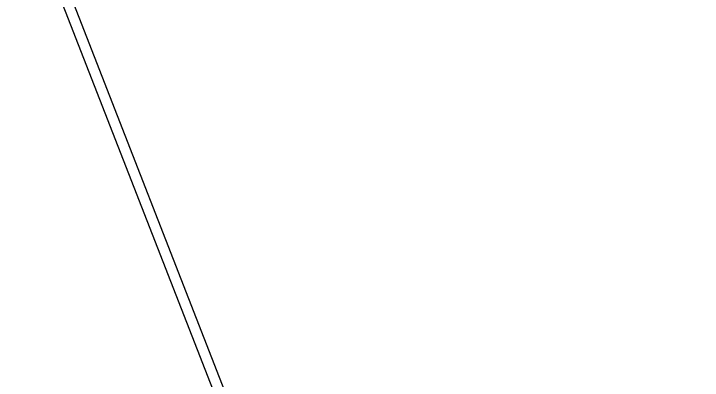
# Model space of a CAD drawing. Header units: millimetres. Extents: x 441061 to 442903, y 4515148 to 4515613.
# Drawn here: x 442212.84 to 442228.94, y 4515566.1 to 4515574.67 of the extents above; entities that cross this region are included whole.
import ezdxf

# ---------------------------------------------------------------- set-up
doc = ezdxf.new("R2010")
doc.units = ezdxf.units.MM
doc.layers.add('01_piscinas', color=254, linetype='Continuous')

msp = doc.modelspace()

# ---------------------------------------------------------------- linework, layer by layer
at = {"layer": '01_piscinas'}
for p, q in [((442213.622, 4515576.491), (442221.282, 4515556.821)), ((442213.389, 4515576.399), (442220.958, 4515556.963))]:
    msp.add_line(p, q, dxfattribs=at)
for points in [[(442247.017, 4515584.322, 0.016487), (442243.157, 4515583.992, 0.014757), (442235.718, 4515582.885, 0.006475), (442229.942, 4515581.582, 0.008166), (442222.708, 4515579.727, 0.021654), (442213.588, 4515576.612, 0.020322), (442205.305, 4515572.981, 0.00713), (442199.746, 4515570.121, 0.000222), (442199.574, 4515570.029), (442198.285, 4515569.33), (442196.996, 4515568.631, 0.002681), (442194.944, 4515567.485), (442188.042, 4515563.666), (442185.427, 4515562.223), (442177.513, 4515557.855), (442172.57, 4515555.116), (442159.401, 4515547.817), (442159.287, 4515547.753), (442170.069, 4515529.756)], [(442247.015, 4515584.247, 0.016462), (442243.165, 4515583.918, 0.014755), (442235.733, 4515582.812, 0.006474), (442229.959, 4515581.509, 0.008165), (442222.728, 4515579.655, 0.021653), (442213.616, 4515576.542, 0.020322), (442205.338, 4515572.914, 0.00713), (442199.781, 4515570.055, 0.000222), (442199.61, 4515569.963), (442198.321, 4515569.264), (442197.032, 4515568.565, 0.002681), (442194.98, 4515567.419), (442188.078, 4515563.6), (442185.463, 4515562.157), (442177.549, 4515557.79), (442172.606, 4515555.05), (442159.437, 4515547.751), (442159.391, 4515547.725), (442170.133, 4515529.795)]]:
    msp.add_lwpolyline(points, format="xyb", dxfattribs=at)
msp.add_arc((442254.089, 4515472.934), 111.182, 111.34412, 115.99508, dxfattribs=at)

doc.saveas('drawing.dxf')
